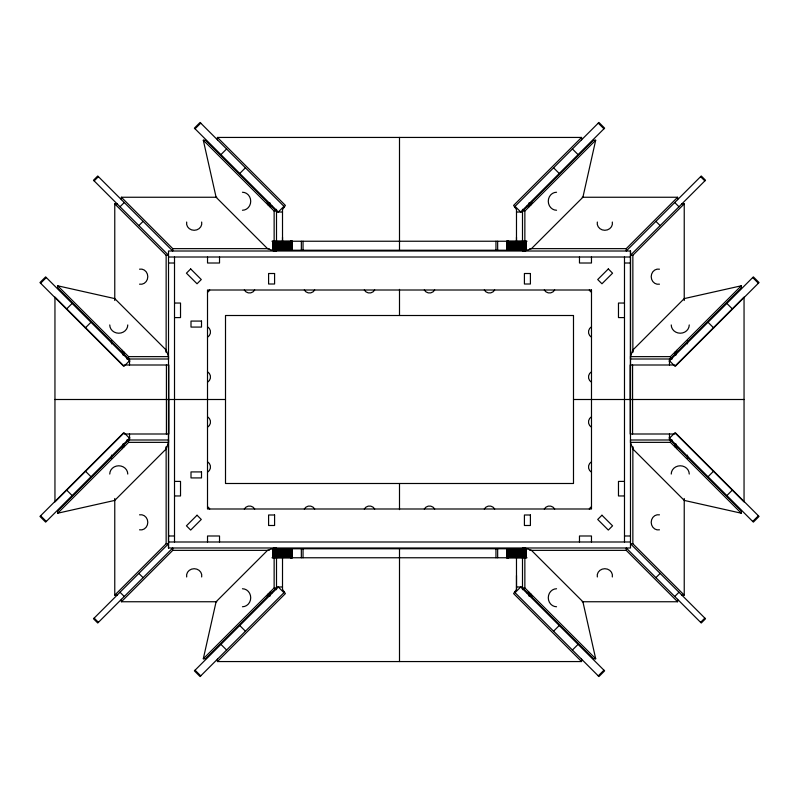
<?xml version="1.0" encoding="UTF-8"?>
<svg xmlns="http://www.w3.org/2000/svg" width="799" height="799" viewBox="0 0 799 799"><rect width="100%" height="100%" fill="white"/><g stroke="black" fill="none" stroke-linecap="round" stroke-linejoin="round"><path stroke-width="1.2" d="M111.52 342.501L111.52 341.433M166.202 352.459L166.212 350.102L114.766 298.596L57.718 285.802L57.718 288.169L128.549 359.001L128.549 356.634L57.718 285.802M168.519 547.994L168.519 251.006L630.481 251.006L630.481 547.994L168.519 547.994L168.519 399.5M166.212 350.102L168.519 356.644L168.519 359.001L126.821 359.001M174.512 541.992L174.512 257.008M274.137 587.954L276.504 587.954L205.673 658.785L203.306 658.785L274.137 587.954L274.147 557.672M282.506 241.817L282.506 237.263M399.5 315.505L399.5 289.368M217.438 659.185L217.438 661.562L581.562 661.562L513.607 593.597L516.494 589.362L516.494 575.51M516.494 241.817L516.494 237.263M524.853 241.328L524.863 211.046L595.694 140.215L593.327 140.215L522.496 211.046L524.863 211.046M624.488 541.992L624.488 257.008M741.282 513.208L670.451 442.366L670.451 439.999L741.282 510.831L741.282 513.208L684.234 500.404L632.788 448.898L630.481 442.356L630.481 439.999L672.179 439.999M630.481 399.5L630.481 251.006M632.788 448.898L632.798 446.541M687.48 457.567L687.48 456.509M203.306 658.785L216.1 601.747L267.605 550.291L274.147 547.984L276.504 547.994M595.694 140.215L582.9 197.253L531.395 248.709L524.853 251.016L522.496 251.006M57.718 513.208L128.549 442.366L128.549 439.999L57.718 510.831L57.718 513.208L114.766 500.404L166.212 448.898L168.519 442.356L168.519 439.999L126.821 439.999M672.179 359.001L630.481 359.001L630.481 356.644L632.788 350.102L684.234 298.596L741.282 285.802L741.282 288.169L670.451 359.001L670.451 356.634L741.282 285.802M94.162 180.904L98.407 176.659M40.619 283.236L46.302 277.553M195.056 128.799L200.739 123.116M120.02 206.751L124.264 202.517M138.856 225.588L143.101 221.353M66.477 309.093L72.16 303.4M220.904 154.656L226.596 148.964M85.313 327.93L90.996 322.237M239.74 173.493L245.433 167.8M129.518 360.758L123.835 366.451L39.95 282.566L45.633 276.883L129.917 361.158M283.955 206.322L278.262 212.015L194.387 128.13L200.07 122.447L284.514 206.891M122.906 433.997L54.951 501.952L54.951 297.048L122.906 365.003M129.917 437.842L45.633 522.117L39.95 516.434L123.835 432.549L129.518 438.242M114.766 498.486L114.766 595.125L166.142 543.749L168.519 543.749L93.493 618.766L97.738 623.01L172.754 547.994L172.754 550.361L121.378 601.747L216.779 601.747M217.438 139.815L217.438 137.438L581.562 137.438L513.607 205.403L516.494 209.638L516.474 250.237M514.486 206.891L598.93 122.447L604.613 128.13L520.738 212.015L515.045 206.322M684.234 300.514L684.234 203.875L632.858 255.251L630.481 255.251L705.507 180.234L701.262 175.99L626.246 251.006L626.246 248.639L677.622 197.253L582.221 197.253M284.514 592.109L200.07 676.553L194.387 670.87L278.262 586.985L283.955 592.678M217.438 661.562L285.393 593.597L282.506 589.362L282.526 548.763M669.083 361.158L753.367 276.883L759.05 282.566L675.165 366.451L669.482 360.758M676.094 365.003L744.049 297.048L744.049 501.952L676.094 433.997M515.045 592.678L520.738 586.985L604.613 670.87L598.93 676.553L514.486 592.109M669.482 438.242L675.165 432.549L759.05 516.434L753.367 522.117L669.083 437.842M553.567 631.2L559.26 625.507M708.004 476.763L713.687 471.07M572.404 650.036L578.096 644.344M726.84 495.6L732.523 489.907M655.899 577.647L660.144 573.412M674.736 596.483L678.98 592.249M598.261 675.884L603.944 670.201M752.698 521.447L758.381 515.764M700.593 622.341L704.838 618.096M276.504 251.006L274.147 251.016L267.605 248.709L216.1 197.253L203.306 140.215L205.673 140.215L276.504 211.046L274.137 211.046L203.306 140.215M522.496 547.994L524.853 547.984L531.395 550.291L582.9 601.747L595.694 658.785L593.327 658.785L522.496 587.954L524.863 587.954L595.694 658.785M121.378 199.63L121.378 197.253L216.779 197.253M266.906 203.016L270.142 203.016M528.858 203.016L532.264 203.016M114.766 300.514L114.766 203.875L117.133 203.875M681.867 203.875L684.234 203.875M267.885 204.794L270.252 204.794M528.748 204.794L531.115 204.794M269.313 205.723L271.71 205.723M527.29 205.723L529.687 205.723M269.682 206.591L272.05 206.591M526.95 206.591L529.318 206.591M276.504 212.015L282.506 212.015M516.494 212.015L522.496 212.015M271.99 241.238L527.01 241.238M121.378 197.253L172.754 248.639L269.093 248.639M529.907 248.639L626.246 248.639M271.99 250.237L527.01 250.237M114.766 203.875L166.142 255.251L168.519 255.251L93.493 180.234L97.738 175.99L172.754 251.006L172.754 248.639M168.519 257.008L630.481 257.008M168.519 263.011L174.512 263.011M624.488 263.011L630.481 263.011M174.522 303.041L180.524 303.041L180.524 317.593L174.522 317.593M624.478 303.041L618.476 303.041L618.476 317.593L624.478 317.593M128.549 356.634L168.519 356.644M630.481 356.644L670.451 356.634M124.105 365.003L168.789 365.003L168.789 433.997L124.105 433.997M674.895 365.003L630.211 365.003L630.211 433.997L674.895 433.997M54.951 399.5L225.508 399.5M573.492 399.5L744.049 399.5M128.549 442.366L168.519 442.356M630.481 442.356L670.451 442.366M174.522 481.407L180.524 481.407L180.524 495.959L174.522 495.959M624.478 481.407L618.476 481.407L618.476 495.959L624.478 495.959M168.519 535.989L174.512 535.989M624.488 535.989L630.481 535.989M168.519 541.992L630.481 541.992M684.234 498.486L684.234 595.125L632.858 543.749L630.481 543.749L705.507 618.766L701.262 623.01L626.246 547.994L626.246 550.361L677.622 601.747L582.221 601.747M271.99 548.763L527.01 548.763M172.754 550.361L269.093 550.361M529.907 550.361L626.246 550.361M271.99 557.762L527.01 557.762M276.504 586.985L282.506 586.985M516.494 586.985L522.496 586.985M269.682 592.409L272.05 592.409M526.95 592.409L529.318 592.409M269.313 593.277L271.71 593.277M527.29 593.277L529.687 593.277M267.885 594.206L270.252 594.206M528.748 594.206L531.115 594.206M114.766 595.125L117.133 595.125M681.867 595.125L684.234 595.125M266.906 595.984L270.142 595.984M528.858 595.984L532.264 595.984M700.593 176.659L704.838 180.904M598.261 123.116L603.944 128.799M752.698 277.553L758.381 283.236M674.736 202.517L678.98 206.751M655.899 221.353L660.144 225.588M572.404 148.964L578.096 154.656M726.84 303.4L732.523 309.093M553.567 167.8L559.26 173.493M708.004 322.237L713.687 327.93M217.438 137.438L285.393 205.403L282.506 209.638L282.526 250.237M85.313 471.07L90.996 476.763M239.74 625.507L245.433 631.2M66.477 489.907L72.16 495.6M220.904 644.344L226.596 650.036M138.856 573.412L143.101 577.647M120.02 592.249L124.264 596.483M40.619 515.764L46.302 521.447M195.056 670.201L200.739 675.884M94.162 618.096L98.407 622.341M632.788 350.102L632.798 352.459M524.853 557.672L524.863 587.954M274.137 211.046L274.147 241.328M166.202 446.541L166.212 448.898M687.48 341.003L687.48 343.86M687.48 455.14L687.48 457.997M677.622 197.253L677.622 199.63M677.622 599.37L677.622 601.747M676.703 350.371L676.703 352.749M676.703 446.251L676.703 448.629M675.774 353.008L675.774 355.405M675.774 443.595L675.774 445.992M674.905 352.179L674.905 354.546M674.905 444.454L674.905 446.821M669.482 359.001L669.482 365.003M669.482 433.997L669.482 439.999M632.858 255.251L632.858 351.59M632.858 447.41L632.858 543.749M632.578 365.003L632.578 433.997M591.47 257.008L591.47 263.011L579.475 263.011L579.475 257.008M591.47 541.992L591.47 535.989L579.475 535.989L579.475 541.992M581.562 137.438L581.562 139.815M581.562 659.185L581.562 661.562M526.321 241.238L526.321 250.237M526.321 548.763L526.321 557.762M525.902 241.238L525.902 250.237M525.902 548.763L525.902 557.762M525.602 241.238L525.602 250.237M525.602 548.763L525.602 557.762M525.253 241.238L525.253 250.237M525.253 548.763L525.253 557.762M524.843 241.238L524.843 250.237M524.843 548.763L524.843 557.762M524.374 241.238L524.374 250.237M524.374 548.763L524.374 557.762M523.864 241.238L523.864 250.237M523.864 548.763L523.864 557.762M523.305 241.238L523.305 250.237M523.305 548.763L523.305 557.762M522.686 241.238L522.686 250.237M522.686 548.763L522.686 557.762M522.496 209.318L522.496 241.318M522.496 557.682L522.496 589.682M522.037 241.238L522.037 250.237M522.037 548.763L522.037 557.762M521.338 241.238L521.338 250.237M521.338 548.763L521.338 557.762M520.598 241.238L520.598 250.237M520.598 548.763L520.598 557.762M519.829 241.238L519.829 250.237M519.829 548.763L519.829 557.762M519.03 241.238L519.03 250.237M519.03 548.763L519.03 557.762M518.201 241.238L518.201 250.237M518.201 548.763L518.201 557.762M517.343 241.238L517.343 250.237M517.343 548.763L517.343 557.762M516.474 548.763L516.494 589.362M515.585 241.238L515.585 250.237M515.585 548.763L515.585 557.762M514.676 241.238L514.676 250.237M514.676 548.763L514.676 557.762M513.767 241.238L513.767 250.237M513.767 548.763L513.767 557.762M512.848 241.238L512.848 250.237M512.848 548.763L512.848 557.762M511.939 241.238L511.939 250.237M511.939 548.763L511.939 557.762M511.02 241.238L511.02 250.237M511.02 548.763L511.02 557.762M510.122 241.238L510.122 250.237M510.122 548.763L510.122 557.762M509.223 241.238L509.223 250.237M509.223 548.763L509.223 557.762M508.344 241.238L508.344 250.237M508.344 548.763L508.344 557.762M508.194 241.238L508.194 250.237M508.194 548.763L508.194 557.762M508.034 241.238L508.034 250.237M508.034 548.763L508.034 557.762M507.894 241.238L507.894 250.237M507.894 548.763L507.894 557.762M507.755 241.238L507.755 250.237M507.755 548.763L507.755 557.762M507.615 241.238L507.485 250.237M507.485 548.763L507.615 557.762M507.375 241.238L507.375 250.237M507.375 548.763L507.375 557.762M507.255 241.238L507.155 250.237M507.255 548.763L507.255 557.762M507.065 241.238L506.975 250.237M507.065 548.763L506.975 557.762M506.936 241.238L506.816 250.237M506.936 548.763L506.816 557.762M506.686 241.238L506.696 250.237M506.716 548.763L506.766 557.762M497.657 241.238L497.657 250.237M497.657 548.763L497.657 557.762M495.959 241.238L495.959 250.237M495.959 548.763L495.959 557.762M399.5 137.438L399.5 250.237M399.5 483.495L399.5 509.632M399.5 548.763L399.5 661.562M303.041 241.238L303.041 250.237M303.041 548.763L303.041 557.762M301.343 241.238L301.343 250.237M301.343 548.763L301.343 557.762M292.314 241.238L292.314 250.237M292.254 548.763L292.284 557.762M292.134 241.238L292.094 250.237M292.154 548.763L292.094 557.762M292.064 241.238L292.025 250.237M292.064 548.763L291.935 557.762M291.745 241.238L291.845 250.237M291.845 548.763L291.745 557.762M291.625 241.238L291.625 250.237M291.625 548.763L291.625 557.762M291.515 241.238L291.515 250.237M291.515 548.763L291.515 557.762M291.245 241.238L291.385 250.237M291.245 548.763L291.385 557.762M291.106 241.238L291.106 250.237M291.106 548.763L291.106 557.762M290.966 241.238L290.966 250.237M290.966 548.763L290.966 557.762M290.806 241.238L290.806 250.237M290.806 548.763L290.806 557.762M290.656 241.238L290.656 250.237M290.656 548.763L290.656 557.762M289.777 241.238L289.777 250.237M289.777 548.763L289.777 557.762M288.878 241.238L288.878 250.237M288.878 548.763L288.878 557.762M287.98 241.238L287.98 250.237M287.98 548.763L287.98 557.762M287.061 241.238L287.061 250.237M287.061 548.763L287.061 557.762M286.152 241.238L286.152 250.237M286.152 548.763L286.152 557.762M285.233 241.238L285.233 250.237M285.233 548.763L285.233 557.762M284.324 241.238L284.324 250.237M284.324 548.763L284.324 557.762M283.415 241.238L283.415 250.237M283.415 548.763L283.415 557.762M281.657 241.238L281.657 250.237M281.657 548.763L281.657 557.762M280.799 241.238L280.799 250.237M280.799 548.763L280.799 557.762M279.97 241.238L279.97 250.237M279.97 548.763L279.97 557.762M279.171 241.238L279.171 250.237M279.171 548.763L279.171 557.762M278.402 241.238L278.402 250.237M278.402 548.763L278.402 557.762M277.662 241.238L277.662 250.237M277.662 548.763L277.662 557.762M276.963 241.238L276.963 250.237M276.963 548.763L276.963 557.762M276.504 209.318L276.504 241.318M276.504 557.682L276.504 589.682M276.314 241.238L276.314 250.237M276.314 548.763L276.314 557.762M275.695 241.238L275.695 250.237M275.695 548.763L275.695 557.762M275.136 241.238L275.136 250.237M275.136 548.763L275.136 557.762M274.626 241.238L274.626 250.237M274.626 548.763L274.626 557.762M274.157 241.238L274.157 250.237M274.157 548.763L274.157 557.762M273.747 241.238L273.747 250.237M273.747 548.763L273.747 557.762M273.398 241.238L273.398 250.237M273.398 548.763L273.398 557.762M273.098 241.238L273.098 250.237M273.098 548.763L273.098 557.762M272.679 241.238L272.679 250.237M272.679 548.763L272.679 557.762M219.525 257.008L219.525 263.011L207.53 263.011L207.53 257.008M219.525 541.992L219.525 535.989L207.53 535.989L207.53 541.992M166.422 365.003L166.422 433.997M166.142 255.251L166.142 351.59M166.142 447.41L166.142 543.749M129.518 359.001L129.518 365.003M129.518 433.997L129.518 439.999M124.095 352.179L124.095 354.546M124.095 444.454L124.095 446.821M123.226 353.008L123.226 355.405M123.226 443.595L123.226 445.992M122.297 350.371L122.297 352.749M122.297 446.251L122.297 448.629M121.378 599.37L121.378 601.747M111.52 341.003L111.52 343.86M111.52 455.14L111.52 457.997M612.324 222.032A7.62 7.001 0 0 1 604.823 230.292A7.62 7.001 0 0 1 597.322 222.032M556.553 210.247A8.999 8.27 -90 0 1 548.284 201.248A8.999 8.27 -90 0 1 556.553 192.249M201.678 222.032A7.62 7.001 0 0 1 194.177 230.292A7.62 7.001 0 0 1 186.676 222.032M242.447 192.249A8.999 8.27 90 0 1 250.716 201.248A8.999 8.27 90 0 1 242.447 210.247M597.322 576.968A7.62 7.001 0 0 1 604.823 568.708A7.62 7.001 0 0 1 612.324 576.968M556.553 606.751A8.999 8.27 90 0 1 548.284 597.752A8.999 8.27 90 0 1 556.553 588.753M186.676 576.968A7.62 7.001 0 0 1 194.177 568.708A7.62 7.001 0 0 1 201.678 576.968M242.447 588.753A8.999 8.27 -90 0 1 250.716 597.752A8.999 8.27 -90 0 1 242.447 606.751M659.465 284.174A7.62 7.001 -90 0 1 651.205 276.674A7.62 7.001 -90 0 1 659.465 269.173M689.247 324.943A8.999 8.27 0 0 1 680.249 333.213A8.999 8.27 0 0 1 671.24 324.943M659.465 529.827A7.62 7.001 90 0 1 651.205 522.326A7.62 7.001 90 0 1 659.465 514.826M671.24 474.057A8.999 8.27 0 0 1 680.249 465.787A8.999 8.27 0 0 1 689.247 474.057M424.299 508.993A6.002 6.002 0 0 1 434.696 508.993M484.294 508.993A6.002 6.002 0 0 1 494.691 508.993M544.299 508.993A6.002 6.002 0 0 1 554.686 508.993M591.49 427.195A6.002 6.002 0 0 1 591.49 416.798M591.49 472.189A6.002 6.002 0 0 1 591.49 461.802M589.292 508.993A6.002 6.002 0 0 1 591.49 506.796M434.696 290.007A6.002 6.002 0 0 1 424.299 290.007M494.691 290.007A6.002 6.002 0 0 1 484.294 290.007M554.686 290.007A6.002 6.002 0 0 1 544.299 290.007M591.49 382.202A6.002 6.002 0 0 1 591.49 371.805M591.49 337.198A6.002 6.002 0 0 1 591.49 326.811M591.49 292.204A6.002 6.002 0 0 1 589.292 290.007M364.304 508.993A6.002 6.002 0 0 1 374.701 508.993M304.309 508.993A6.002 6.002 0 0 1 314.706 508.993M244.314 508.993A6.002 6.002 0 0 1 254.701 508.993M207.51 416.798A6.002 6.002 0 0 1 207.51 427.195M207.51 461.802A6.002 6.002 0 0 1 207.51 472.189M207.51 506.796A6.002 6.002 0 0 1 209.708 508.993M374.701 290.007A6.002 6.002 0 0 1 364.304 290.007M314.706 290.007A6.002 6.002 0 0 1 304.309 290.007M254.701 290.007A6.002 6.002 0 0 1 244.314 290.007M207.51 371.805A6.002 6.002 0 0 1 207.51 382.202M207.51 326.811A6.002 6.002 0 0 1 207.51 337.198M209.708 290.007A6.002 6.002 0 0 1 207.51 292.204M139.535 269.173A7.62 7.001 90 0 1 147.795 276.674A7.62 7.001 90 0 1 139.535 284.174M127.76 324.943A8.999 8.27 0 0 1 118.751 333.213A8.999 8.27 0 0 1 109.753 324.943M139.535 514.826A7.62 7.001 -90 0 1 147.795 522.326A7.62 7.001 -90 0 1 139.535 529.827M109.753 474.057A8.999 8.27 0 0 1 118.751 465.787A8.999 8.27 0 0 1 127.76 474.057M190.681 268.933L186.437 273.178L197.043 283.775L201.288 279.54L190.681 268.933M197.043 515.225L186.437 525.822L190.681 530.067L201.288 519.46L197.043 515.225M608.319 268.933L597.712 279.54L601.957 283.775L612.563 273.178L608.319 268.933M601.957 515.225L597.712 519.46L608.319 530.067L612.563 525.822L601.957 515.225M274.586 273.508L268.594 273.508L268.594 284.005L274.586 284.005L274.586 273.508M530.406 273.508L524.414 273.508L524.414 284.005L530.406 284.005L530.406 273.508M591.49 290.007L207.51 290.007L207.51 508.993L591.49 508.993L591.49 290.007M573.492 315.505L225.508 315.505L225.508 483.495L573.492 483.495L573.492 315.505M201.508 321.078L191.001 321.078L191.001 327.081L201.508 327.081L201.508 321.078M201.508 471.919L191.001 471.919L191.001 477.922L201.508 477.922L201.508 471.919M274.586 514.995L268.594 514.995L268.594 525.492L274.586 525.492L274.586 514.995M530.406 514.995L524.414 514.995L524.414 525.492L530.406 525.492L530.406 514.995"/></g></svg>
